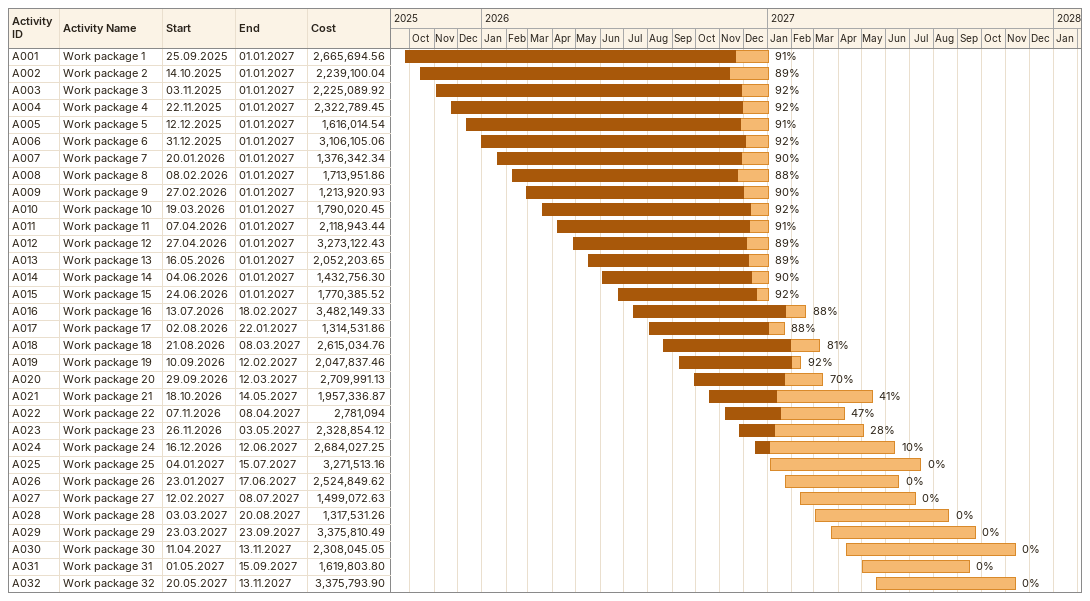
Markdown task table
| ID | Task | Start | Finish | % complete | Cost |
|---|---|---|---|---|---|
| A001 | Work package 1 | 2025-09-25 | 2027-01-01 | 91 | 2665694.56 |
| A002 | Work package 2 | 2025-10-14 | 2027-01-01 | 89 | 2239100.04 |
| A003 | Work package 3 | 2025-11-03 | 2027-01-01 | 92 | 2225089.92 |
| A004 | Work package 4 | 2025-11-22 | 2027-01-01 | 92 | 2322789.45 |
| A005 | Work package 5 | 2025-12-12 | 2027-01-01 | 91 | 1616014.54 |
| A006 | Work package 6 | 2025-12-31 | 2027-01-01 | 92 | 3106105.06 |
| A007 | Work package 7 | 2026-01-20 | 2027-01-01 | 90 | 1376342.34 |
| A008 | Work package 8 | 2026-02-08 | 2027-01-01 | 88 | 1713951.86 |
| A009 | Work package 9 | 2026-02-27 | 2027-01-01 | 90 | 1213920.93 |
| A010 | Work package 10 | 2026-03-19 | 2027-01-01 | 92 | 1790020.45 |
| A011 | Work package 11 | 2026-04-07 | 2027-01-01 | 91 | 2118943.44 |
| A012 | Work package 12 | 2026-04-27 | 2027-01-01 | 89 | 3273122.43 |
| A013 | Work package 13 | 2026-05-16 | 2027-01-01 | 89 | 2052203.65 |
| A014 | Work package 14 | 2026-06-04 | 2027-01-01 | 90 | 1432756.30 |
| A015 | Work package 15 | 2026-06-24 | 2027-01-01 | 92 | 1770385.52 |
| A016 | Work package 16 | 2026-07-13 | 2027-02-18 | 88 | 3482149.33 |
| A017 | Work package 17 | 2026-08-02 | 2027-01-22 | 88 | 1314531.86 |
| A018 | Work package 18 | 2026-08-21 | 2027-03-08 | 81 | 2615034.76 |
| A019 | Work package 19 | 2026-09-10 | 2027-02-12 | 92 | 2047837.46 |
| A020 | Work package 20 | 2026-09-29 | 2027-03-12 | 70 | 2709991.13 |
| A021 | Work package 21 | 2026-10-18 | 2027-05-14 | 41 | 1957336.87 |
| A022 | Work package 22 | 2026-11-07 | 2027-04-08 | 47 | 2781094 |
| A023 | Work package 23 | 2026-11-26 | 2027-05-03 | 28 | 2328854.12 |
| A024 | Work package 24 | 2026-12-16 | 2027-06-12 | 10 | 2684027.25 |
| A025 | Work package 25 | 2027-01-04 | 2027-07-15 | 0 | 3271513.16 |
| A026 | Work package 26 | 2027-01-23 | 2027-06-17 | 0 | 2524849.62 |
| A027 | Work package 27 | 2027-02-12 | 2027-07-08 | 0 | 1499072.63 |
| A028 | Work package 28 | 2027-03-03 | 2027-08-20 | 0 | 1317531.26 |
| A029 | Work package 29 | 2027-03-23 | 2027-09-23 | 0 | 3375810.49 |
| A030 | Work package 30 | 2027-04-11 | 2027-11-13 | 0 | 2308045.05 |
| A031 | Work package 31 | 2027-05-01 | 2027-09-15 | 0 | 1619803.80 |
| A032 | Work package 32 | 2027-05-20 | 2027-11-13 | 0 | 3375793.90 |
